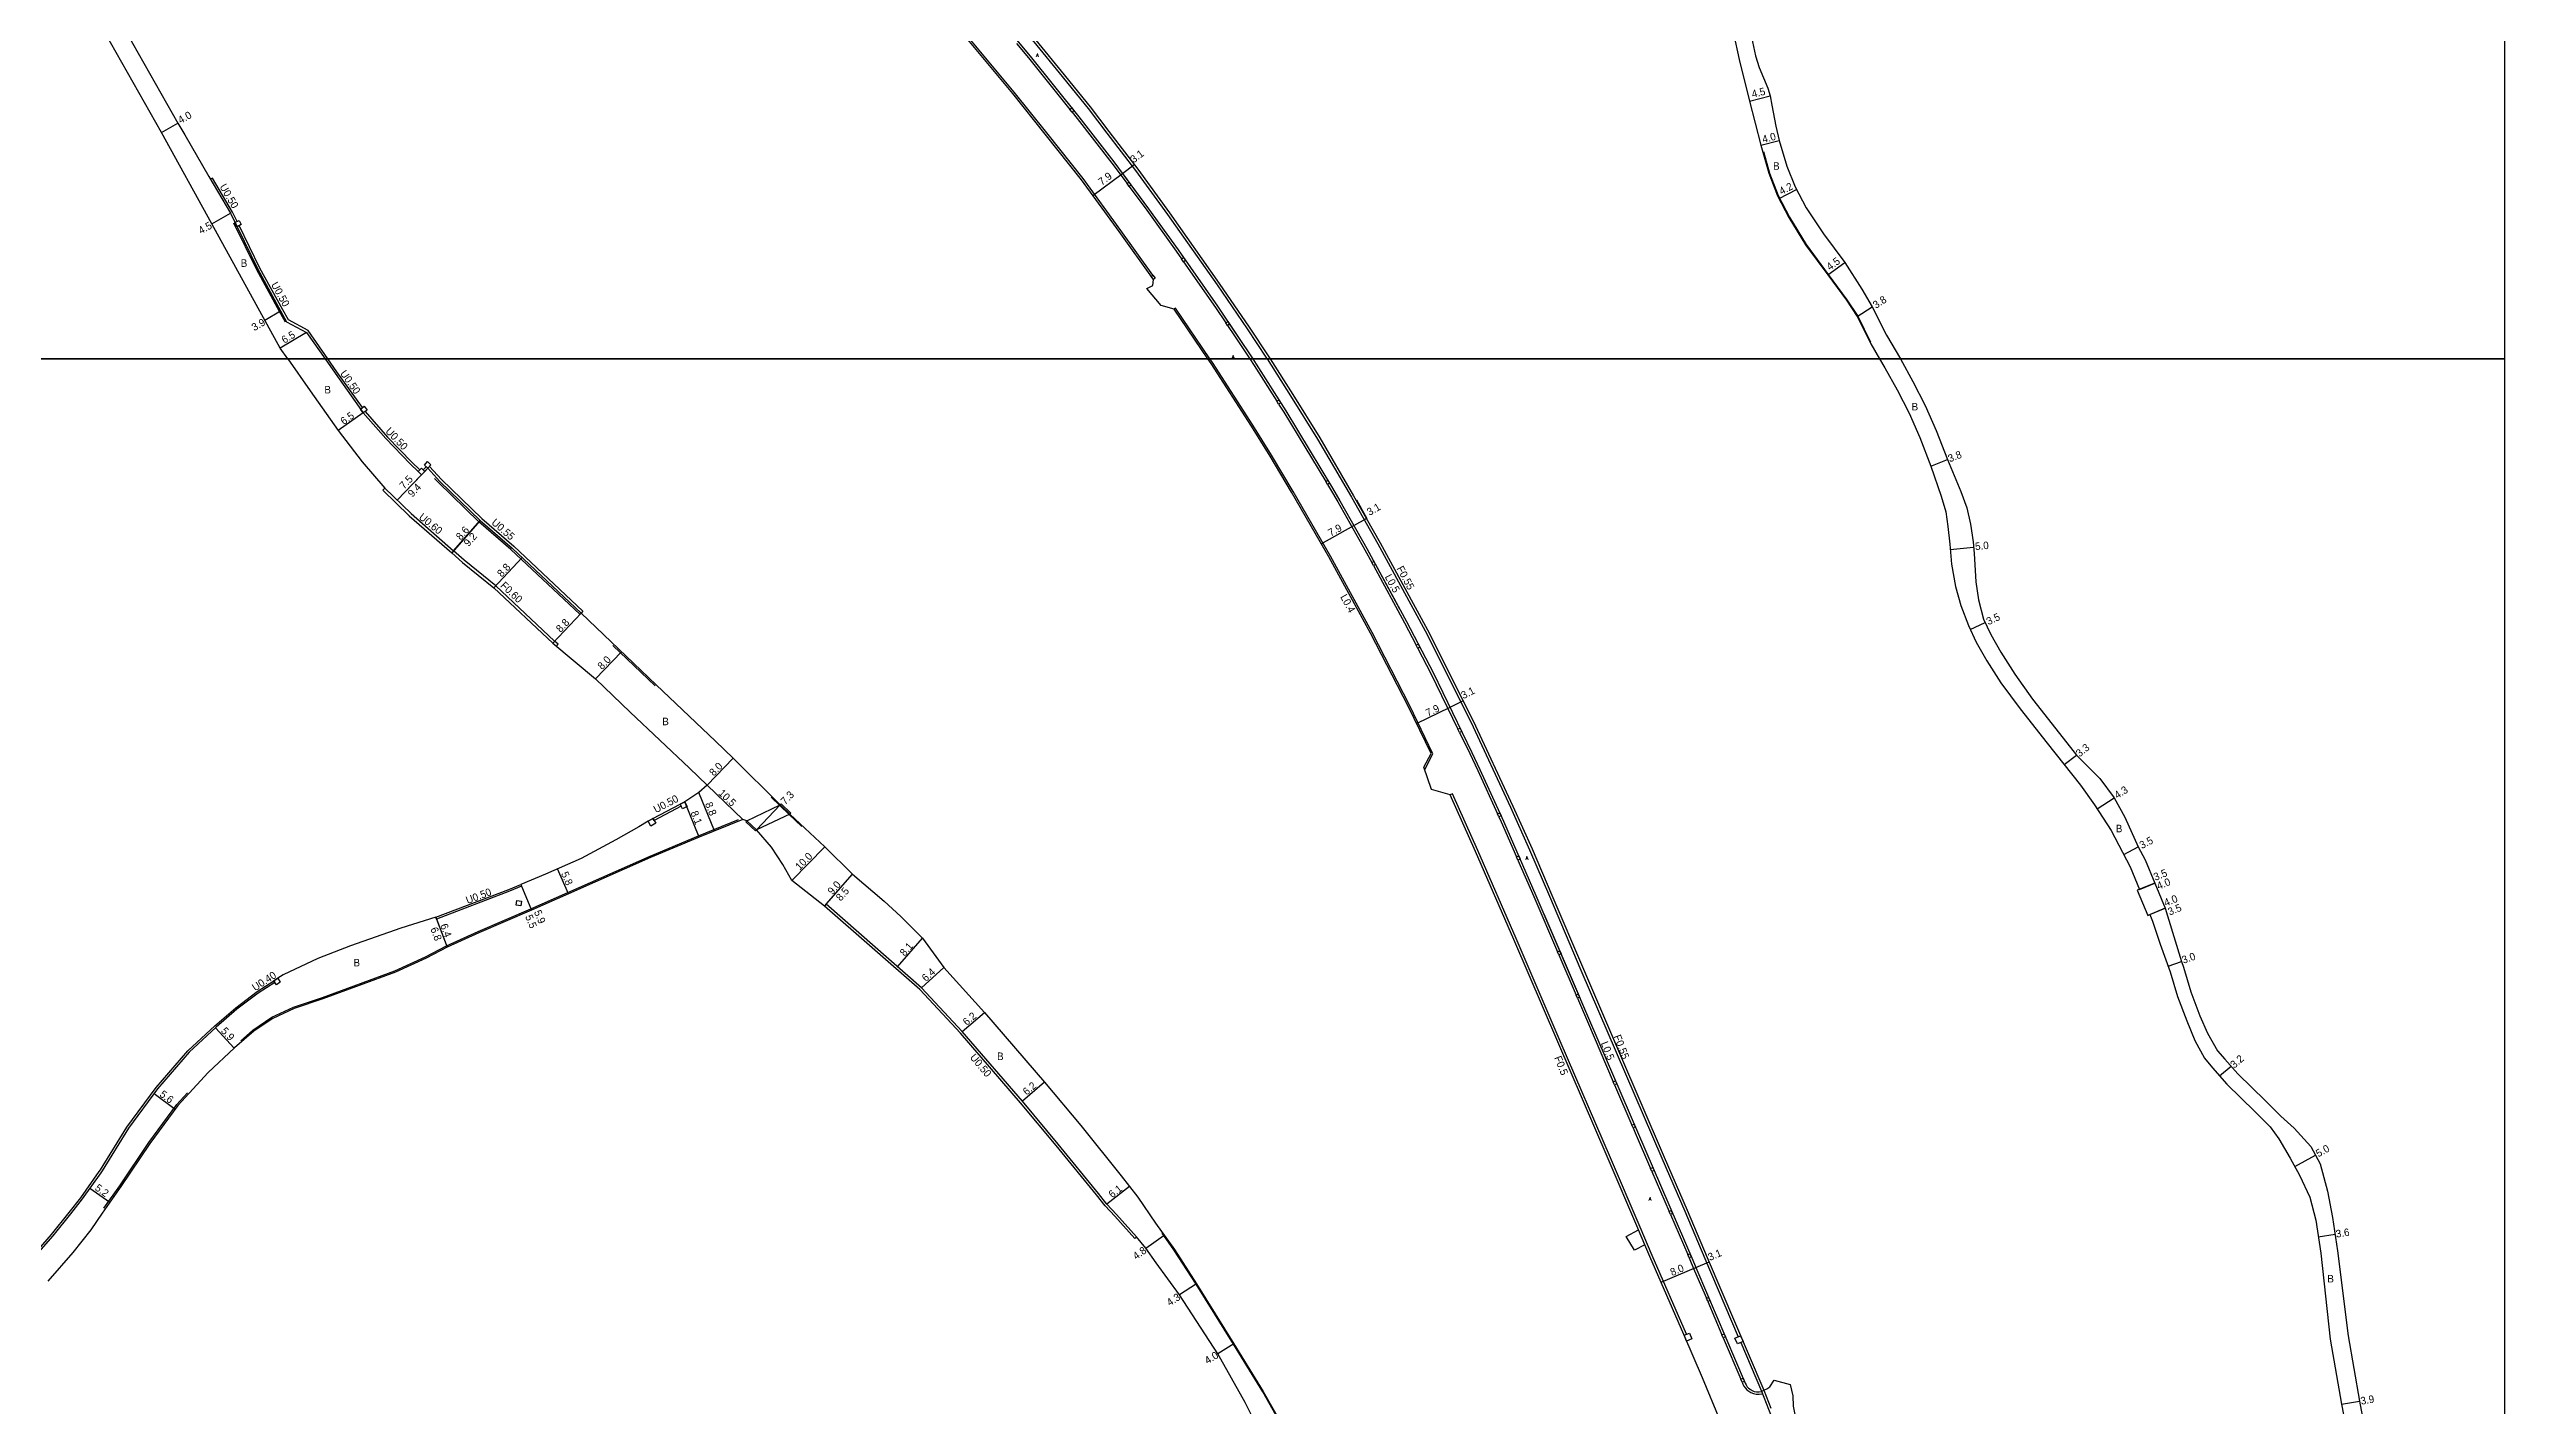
# Model space of a CAD drawing. Header units: metres. Extents: x -4000 to -800, y -99000 to -96000.
# Drawn here: x -3722 to -3200, y -98622 to -98334 of the extents above; entities that cross this region are included whole.
import ezdxf

# ---------------------------------------------------------------- set-up
doc = ezdxf.new("R2010")
doc.units = ezdxf.units.M
doc.header["$LTSCALE"] = 2.5
for name, color, linetype in [('側溝・桝', 7, 'Continuous'), ('図郭', 7, 'Continuous'), ('幅員', 7, 'Continuous'), ('歩道・分離帯・安全施設', 7, 'Continuous'), ('舗装', 7, 'Continuous'), ('道路', 7, 'Continuous')]:
    doc.layers.add(name, color=color, linetype=linetype)
doc.styles.get("Standard").update_dxf_attribs({"font": ''})
doc.styles.add('YOKO_DECO', font='txt.shx', dxfattribs={"bigfont": 'extfont.shx'})
doc.styles.get('Standard').set_extended_font_data('@MS PGothic')

msp = doc.modelspace()

# ---------------------------------------------------------------- linework, layer by layer
at = {"layer": '側溝・桝'}
for points in [[(-3586.1, -98245.03), (-3585.43, -98245.81), (-3578.98, -98253.56), (-3573.52, -98260.06), (-3564.16, -98271.22), (-3557.7, -98278.91), (-3550.21, -98287.89), (-3536.59, -98304.13), (-3534.89, -98306.08), (-3524.68, -98318.4), (-3519.33, -98324.65), (-3512.02, -98333.39), (-3507.26, -98339.19), (-3501.12, -98346.8), (-3497.12, -98352.02), (-3491.01, -98359.99), (-3484.25, -98369.31), (-3473.68, -98384.26), (-3467.31, -98393.59), (-3463.17, -98399.82), (-3463.05, -98400)], [(-3487.34, -98382.23), (-3494.16, -98372.7), (-3502.18, -98361.69), (-3509.88, -98351.97), (-3516.8, -98343.35), (-3528.85, -98328.84), (-3555.45, -98297.04), (-3555.79, -98297.32)], [(-3516.31, -98332.99), (-3513.8, -98336), (-3504.99, -98346.99)], [(-3504.53, -98347.55), (-3503.46, -98348.89), (-3496.04, -98358.43), (-3492.84, -98362.74)], [(-3682.04, -98370.8), (-3683.01, -98368.84), (-3687.23, -98361.59), (-3687.66, -98361.84)], [(-3492.39, -98363.34), (-3488.65, -98368.37), (-3482.37, -98377.11), (-3481.25, -98378.72)], [(-3662.73, -98400), (-3666.95, -98394), (-3671.13, -98391.73), (-3672.33, -98389.55), (-3677.17, -98380.71), (-3681.6, -98371.69)], [(-3480.81, -98379.36), (-3474.04, -98389.1), (-3471.85, -98392.35)], [(-3475.2, -98400), (-3482.51, -98389.21), (-3482.82, -98389.42)], [(-3471.46, -98392.93), (-3469.86, -98395.3), (-3466.73, -98400)], [(-3655.38, -98410.36), (-3660.81, -98402.74), (-3662.73, -98400)], [(-3429.53, -98487.24), (-3427.79, -98483.9), (-3432.68, -98473.76), (-3440.73, -98458.13), (-3449.58, -98441.91), (-3457.53, -98428.15), (-3462.12, -98420.48), (-3466.08, -98414.09), (-3474.67, -98400.78), (-3475.2, -98400)], [(-3466.73, -98400), (-3465.81, -98401.38), (-3460.98, -98409.02)], [(-3463.05, -98400), (-3458.06, -98407.83), (-3452.35, -98417.09), (-3445.14, -98429.36), (-3439.5, -98439.33), (-3429.46, -98457.82), (-3419.77, -98477.16), (-3411.32, -98495.25), (-3407.24, -98504.33), (-3403.01, -98514.19), (-3396.33, -98529.9), (-3388.82, -98547.29), (-3379.15, -98569.84), (-3374.26, -98581.14), (-3369.98, -98591.18), (-3362.89, -98607.82)], [(-3654.8, -98411.17), (-3650.02, -98416.61), (-3644.9, -98421.93), (-3643.19, -98423.57)], [(-3460.6, -98409.62), (-3459.52, -98411.33), (-3450.6, -98426.05)], [(-3642.48, -98423.55), (-3641.86, -98422.91)], [(-3641.12, -98422.86), (-3638.55, -98425.64), (-3629.98, -98433.91), (-3623.19, -98439.82), (-3608.52, -98453.59), (-3608.9, -98454)], [(-3650.65, -98427.49), (-3651.07, -98427.92), (-3645.45, -98433.33), (-3636.4, -98441.24)], [(-3450.21, -98426.69), (-3449.59, -98427.72), (-3448.03, -98430.39), (-3442.29, -98440.55), (-3440.8, -98443.28)], [(-3614.13, -98461.07), (-3613.75, -98460.61), (-3614.53, -98459.96), (-3627.04, -98448.2), (-3633.74, -98442.78), (-3636.01, -98440.79)], [(-3440.45, -98443.93), (-3433.84, -98456.06), (-3431.35, -98460.85)], [(-3431.01, -98461.51), (-3428.22, -98466.89), (-3422.48, -98478.67)], [(-3422.12, -98479.4), (-3419.96, -98483.84), (-3418.26, -98487.49), (-3414.07, -98496.68)], [(-3373.91, -98607.26), (-3381.22, -98590.51), (-3383.73, -98584.54), (-3390.08, -98569.8), (-3400.76, -98544.95), (-3410.13, -98523.14), (-3418.26, -98504.45), (-3423.67, -98492.44), (-3424.15, -98492.65)], [(-3593.62, -98497.64), (-3587.84, -98494.62)], [(-3413.77, -98497.32), (-3413.28, -98498.41), (-3410.03, -98505.83)], [(-3409.74, -98506.49), (-3406.36, -98514.21), (-3401.3, -98526)], [(-3639.8, -98518.66), (-3624.25, -98512.76), (-3621.71, -98511.69)], [(-3490.79, -98586.58), (-3491.16, -98586.92), (-3495.45, -98582.14), (-3497.5, -98579.94), (-3499.29, -98577.65), (-3507.87, -98567.18), (-3515.47, -98558.06), (-3528.22, -98543.25), (-3536.9, -98534.01), (-3557.13, -98516.28)], [(-3401.02, -98526.66), (-3397.35, -98535.2)], [(-3726.56, -98591.91), (-3721.49, -98586.09), (-3717.73, -98581.41), (-3715.26, -98578.27), (-3711.33, -98572.7), (-3711.05, -98572.3), (-3705.45, -98563.26), (-3699.26, -98554.86), (-3692.48, -98547.01), (-3686.76, -98541.69), (-3682.31, -98537.87), (-3677.76, -98534.46), (-3674.23, -98532.15)], [(-3397.07, -98535.86), (-3394.95, -98540.79), (-3389.45, -98553.61)], [(-3389.18, -98554.25), (-3385.51, -98562.8)], [(-3385.26, -98563.38), (-3384.79, -98564.48), (-3381.53, -98572.02)], [(-3381.25, -98572.68), (-3377.59, -98581.16)], [(-3382.73, -98588.29), (-3384.07, -98585.1)], [(-3377.3, -98581.83), (-3373.63, -98590.35)], [(-3373.34, -98591.02), (-3373.03, -98591.74), (-3372.16, -98593.76), (-3369.66, -98599.62)], [(-3369.38, -98600.29), (-3366.36, -98607.36)], [(-3366.08, -98608.03), (-3362.34, -98616.79)], [(-3362.37, -98609.04), (-3357.97, -98619.37), (-3356.47, -98623.16), (-3355.5, -98625.66), (-3353.68, -98631.16), (-3351.37, -98639.23), (-3350.93, -98641)], [(-3362.05, -98617.47), (-3361.89, -98617.84), (-3361.68, -98618.28), (-3361.36, -98618.74), (-3361.04, -98619.08), (-3360.67, -98619.38), (-3360.19, -98619.66), (-3359.64, -98619.88), (-3359.05, -98619.99), (-3358.43, -98620.01), (-3357.76, -98619.91)], [(-3357.46, -98619.17), (-3355.98, -98622.97)]]:
    msp.add_lwpolyline(points, dxfattribs=at)
for points in [[(-3504.53, -98347.55), (-3504.99, -98346.99), (-3504.59, -98346.67), (-3504.14, -98347.24)], [(-3492.39, -98363.34), (-3492.84, -98362.74), (-3492.43, -98362.44), (-3491.99, -98363.04)], [(-3682.49, -98371.02), (-3681.59, -98370.58), (-3681.15, -98371.47), (-3682.05, -98371.91)], [(-3487.34, -98382.23), (-3486.88, -98382.87), (-3487.24, -98383.12), (-3487.7, -98382.48)], [(-3480.81, -98379.36), (-3481.25, -98378.72), (-3480.84, -98378.43), (-3480.4, -98379.07)], [(-3471.46, -98392.93), (-3471.85, -98392.35), (-3471.43, -98392.07), (-3471.04, -98392.65)], [(-3460.6, -98409.62), (-3460.98, -98409.02), (-3460.55, -98408.75), (-3460.17, -98409.35)], [(-3655.21, -98411.46), (-3655.79, -98410.65), (-3654.98, -98410.07), (-3654.4, -98410.88)], [(-3642.82, -98424.62), (-3643.54, -98423.93), (-3642.84, -98423.21), (-3642.12, -98423.9)], [(-3641.5, -98423.25), (-3642.22, -98422.56), (-3641.53, -98421.84), (-3640.81, -98422.53)], [(-3450.21, -98426.69), (-3450.6, -98426.05), (-3450.17, -98425.79), (-3449.78, -98426.43)], [(-3440.45, -98443.93), (-3440.8, -98443.28), (-3440.36, -98443.04), (-3440.01, -98443.69)], [(-3431.01, -98461.51), (-3431.35, -98460.85), (-3430.91, -98460.62), (-3430.57, -98461.27)], [(-3422.12, -98479.4), (-3422.48, -98478.67), (-3422.03, -98478.45), (-3421.67, -98479.18)], [(-3593.04, -98498.69), (-3594.09, -98499.27), (-3594.67, -98498.22), (-3593.62, -98497.64), (-3593.38, -98498.08)], [(-3586.87, -98494.11), (-3586.36, -98495.09), (-3587.33, -98495.6), (-3587.61, -98495.07), (-3587.84, -98494.62)], [(-3413.77, -98497.32), (-3414.07, -98496.68), (-3413.61, -98496.47), (-3413.32, -98497.11)], [(-3409.74, -98506.49), (-3410.03, -98505.83), (-3409.57, -98505.63), (-3409.28, -98506.29)], [(-3622.58, -98515.09), (-3621.59, -98515.22), (-3621.72, -98516.21), (-3622.71, -98516.08)], [(-3401.02, -98526.66), (-3401.3, -98526), (-3400.84, -98525.8), (-3400.56, -98526.46)], [(-3674.23, -98532.15), (-3673.4, -98531.61), (-3672.85, -98532.44), (-3673.68, -98532.99), (-3674.01, -98532.49)], [(-3397.07, -98535.86), (-3397.35, -98535.2), (-3396.89, -98535), (-3396.61, -98535.66)], [(-3389.18, -98554.25), (-3389.45, -98553.61), (-3388.99, -98553.41), (-3388.71, -98554.05)], [(-3385.26, -98563.38), (-3385.51, -98562.8), (-3385.04, -98562.6), (-3384.8, -98563.18)], [(-3381.25, -98572.68), (-3381.53, -98572.02), (-3381.07, -98571.82), (-3380.79, -98572.48)], [(-3377.3, -98581.83), (-3377.59, -98581.16), (-3377.13, -98580.96), (-3376.84, -98581.63)], [(-3373.34, -98591.02), (-3373.63, -98590.35), (-3373.17, -98590.15), (-3372.87, -98590.82)], [(-3369.38, -98600.29), (-3369.66, -98599.62), (-3369.2, -98599.43), (-3368.92, -98600.09)], [(-3373.29, -98607), (-3372.75, -98608.24), (-3373.86, -98608.7), (-3374.39, -98607.46)], [(-3366.08, -98608.03), (-3366.36, -98607.36), (-3365.9, -98607.16), (-3365.61, -98607.84)], [(-3363.08, -98609.32), (-3363.6, -98608.11), (-3362.38, -98607.61), (-3361.86, -98608.83)], [(-3362.05, -98617.47), (-3362.34, -98616.79), (-3361.88, -98616.59), (-3361.59, -98617.27)]]:
    msp.add_lwpolyline(points, close=True, dxfattribs=at)
at = {"layer": '図郭'}
for points in [[(-4000, -97800), (-3200, -97800), (-3200, -98400), (-4000, -98400)], [(-4000, -98400), (-3200, -98400), (-3200, -99000), (-4000, -99000)]]:
    msp.add_lwpolyline(points, close=True, dxfattribs=at)
at = {"layer": '幅員'}
for points in [[(-3360.5, -98345.21), (-3356.13, -98344.11)], [(-3698.09, -98351.89), (-3694.61, -98349.92)], [(-3358.07, -98354.62), (-3354.2, -98353.62)], [(-3354.22, -98365.94), (-3350.5, -98363.99)], [(-3687.37, -98371.28), (-3683.45, -98369.07)], [(-3343.87, -98382.17), (-3340.26, -98379.49)], [(-3676.14, -98391.75), (-3672.77, -98389.79)], [(-3337.62, -98391.02), (-3334.44, -98388.95)], [(-3667.29, -98394.38), (-3672.85, -98397.75)], [(-3655.21, -98411.46), (-3660.51, -98415.23)], [(-3648.03, -98430.02), (-3641.5, -98423.25)], [(-3642.82, -98424.62), (-3648.03, -98430.02)], [(-3321.94, -98422.77), (-3318.39, -98421.4)], [(-3630.35, -98434.32), (-3636.4, -98441.24)], [(-3636.01, -98440.79), (-3630.35, -98434.32)], [(-3444.62, -98435.4), (-3441.95, -98433.89)], [(-3451.53, -98439.31), (-3444.62, -98435.4)], [(-3317.84, -98440.48), (-3312.86, -98439.99)], [(-3621.41, -98442.24), (-3627.44, -98448.65)], [(-3614.92, -98460.41), (-3608.9, -98454)], [(-3313.57, -98457.53), (-3310.4, -98456.05)], [(-3605.86, -98468), (-3600.32, -98462.23)], [(-3431.29, -98477.5), (-3424.17, -98474.04)], [(-3424.17, -98474.04), (-3421.41, -98472.66)], [(-3582.13, -98490.61), (-3576.56, -98484.87)], [(-3293.6, -98486.22), (-3291.01, -98484.18)], [(-3580.54, -98500.29), (-3583.85, -98492.13)], [(-3574.53, -98497.85), (-3582.13, -98490.61)], [(-3583.82, -98501.62), (-3586.87, -98494.11)], [(-3571.61, -98500.08), (-3566.58, -98494.79)], [(-3286.61, -98495.61), (-3282.98, -98493.29)], [(-3557.1, -98503.71), (-3564.11, -98510.84)], [(-3280.95, -98505.33), (-3277.86, -98503.69)], [(-3621.71, -98511.69), (-3619.43, -98517.13)], [(-3621.55, -98512.06), (-3619.43, -98517.13)], [(-3611.59, -98513.68), (-3613.93, -98508.37)], [(-3557.13, -98516.28), (-3551.2, -98509.51)], [(-3556.8, -98515.9), (-3551.2, -98509.51)], [(-3274.36, -98511.38), (-3278.06, -98512.91)], [(-3277.59, -98512.72), (-3274.36, -98511.38)], [(-3272.14, -98516.74), (-3275.84, -98518.27)], [(-3275.38, -98518.08), (-3272.14, -98516.74)], [(-3639.8, -98518.66), (-3637.38, -98525.02)], [(-3639.65, -98519.03), (-3637.38, -98525.02)], [(-3541.64, -98529.19), (-3536.3, -98523.1)], [(-3271.5, -98529.05), (-3268.68, -98528.05)], [(-3531.81, -98529.34), (-3536.55, -98533.65)], [(-3527.85, -98542.91), (-3523.15, -98538.87)], [(-3686.65, -98542.14), (-3682.64, -98546.46)], [(-3510.39, -98553.69), (-3515.09, -98557.74)], [(-3260.55, -98552.37), (-3258.12, -98550.28)], [(-3699.69, -98556.12), (-3695.19, -98559.45)], [(-3244.55, -98571.65), (-3240.18, -98569.23)], [(-3492.32, -98575.86), (-3497.12, -98579.62)], [(-3713.31, -98576.2), (-3709.06, -98579.2)], [(-3488.86, -98588.99), (-3484.95, -98586.2)], [(-3239.58, -98586.53), (-3236.02, -98586)], [(-3478.05, -98596.57), (-3481.66, -98598.9)], [(-3379.3, -98596.23), (-3371.9, -98593.09)], [(-3371.9, -98593.09), (-3369.08, -98591.88)], [(-3470.1, -98609.29), (-3473.51, -98611.39)], [(-3234.65, -98622.13), (-3230.81, -98621.47)]]:
    msp.add_lwpolyline(points, dxfattribs=at)
at = {"layer": '幅員', "flags": 128}
for points in [[(-3500.12, -98365.26), (-3493.82, -98360.58)], [(-3493.82, -98360.58), (-3491.33, -98358.67)]]:
    msp.add_lwpolyline(points, dxfattribs=at)
at = {"layer": '歩道・分離帯・安全施設'}
for points in [[(-3587.05, -98243.09), (-3587.53, -98243.37), (-3587.85, -98243.76), (-3588.06, -98244.2), (-3588.19, -98244.6), (-3588.26, -98245.11), (-3588.25, -98245.51), (-3588.19, -98245.89), (-3588.05, -98246.33), (-3587.87, -98246.7), (-3587.62, -98247.05), (-3578.94, -98257.43), (-3567.65, -98270.9), (-3552.28, -98289.24), (-3540.93, -98302.76), (-3524.97, -98321.79), (-3513.41, -98335.68), (-3503.06, -98348.58), (-3495.64, -98358.12), (-3488.25, -98368.08), (-3481.96, -98376.82), (-3473.63, -98388.82), (-3469.44, -98395.02), (-3466.12, -98400)], [(-3587.53, -98243.37), (-3587.85, -98243.76), (-3588.06, -98244.2), (-3588.19, -98244.6), (-3588.26, -98245.11), (-3588.25, -98245.51), (-3588.19, -98245.89), (-3588.05, -98246.33), (-3587.87, -98246.7), (-3587.62, -98247.05), (-3578.94, -98257.43), (-3567.65, -98270.9), (-3552.28, -98289.24), (-3540.93, -98302.76), (-3524.97, -98321.79), (-3513.41, -98335.68), (-3503.06, -98348.58), (-3495.64, -98358.12), (-3488.25, -98368.08), (-3481.96, -98376.82), (-3473.63, -98388.82), (-3469.44, -98395.02), (-3466.12, -98400)], [(-3513.41, -98335.68), (-3503.06, -98348.58), (-3495.64, -98358.12)], [(-3357.55, -98355.93), (-3356.25, -98360.53), (-3354.39, -98365.29), (-3352, -98369.87), (-3348.47, -98375.69), (-3343.76, -98382.08), (-3339.78, -98387.45), (-3337.5, -98390.95), (-3334.74, -98396.47)], [(-3493.82, -98360.58), (-3488.25, -98368.08), (-3481.96, -98376.82), (-3473.63, -98388.82)], [(-3671.73, -98392.23), (-3673, -98389.92), (-3677.86, -98381.07), (-3682.74, -98371.13)], [(-3471.26, -98392.33), (-3469.44, -98395.02), (-3466.12, -98400)], [(-3466.12, -98400), (-3465.38, -98401.11), (-3459.09, -98411.06), (-3449.15, -98427.46), (-3447.6, -98430.14), (-3441.85, -98440.3), (-3433.4, -98455.82), (-3427.77, -98466.66), (-3419.51, -98483.63), (-3417.8, -98487.28), (-3412.82, -98498.2), (-3405.9, -98514.01), (-3394.49, -98540.6), (-3384.33, -98564.28), (-3372.56, -98591.54), (-3371.7, -98593.57), (-3361.44, -98617.63), (-3361.24, -98618.03), (-3360.97, -98618.42), (-3360.69, -98618.71), (-3360.38, -98618.96), (-3359.96, -98619.21), (-3359.5, -98619.4), (-3359, -98619.49), (-3358.46, -98619.51), (-3357.95, -98619.43)], [(-3466.12, -98400), (-3465.38, -98401.11), (-3459.09, -98411.06), (-3449.15, -98427.46), (-3447.6, -98430.14), (-3441.85, -98440.3), (-3433.4, -98455.82), (-3427.77, -98466.66), (-3419.51, -98483.63), (-3417.8, -98487.28), (-3412.82, -98498.2), (-3405.9, -98514.01), (-3394.49, -98540.6), (-3384.33, -98564.28), (-3372.56, -98591.54), (-3371.7, -98593.57), (-3361.44, -98617.63), (-3361.24, -98618.03), (-3360.97, -98618.42), (-3360.69, -98618.71), (-3360.38, -98618.96), (-3359.96, -98619.21), (-3359.5, -98619.4), (-3359, -98619.49), (-3358.46, -98619.51), (-3357.95, -98619.43), (-3357.46, -98619.17)], [(-3466.12, -98400), (-3465.38, -98401.11), (-3459.09, -98411.06), (-3449.15, -98427.46)], [(-3609.17, -98454.28), (-3623.82, -98440.52), (-3630.62, -98434.61), (-3639.22, -98426.3), (-3640.04, -98425.42)], [(-3453.98, -98435.12), (-3451.53, -98439.31)], [(-3447.6, -98430.14), (-3441.85, -98440.3), (-3434.88, -98453.09)], [(-3441.76, -98434.01), (-3443.97, -98429.99)], [(-3433.4, -98455.82), (-3427.77, -98466.66), (-3419.51, -98483.63)], [(-3593.17, -98469.48), (-3602.13, -98460.88)], [(-3417.8, -98487.28), (-3412.82, -98498.2), (-3405.9, -98514.01)], [(-3568.48, -98493.11), (-3566.68, -98494.9), (-3564.65, -98496.83), (-3561.97, -98499.35)], [(-3681.27, -98544.88), (-3678.67, -98542.65), (-3674.62, -98539.91), (-3670.05, -98537.76), (-3663.9, -98535.67), (-3648.5, -98530.02), (-3641.97, -98527.04), (-3637.52, -98524.74), (-3630.77, -98521.67), (-3619.55, -98516.85), (-3611.71, -98513.39), (-3594.23, -98505.67), (-3583.94, -98501.33), (-3575.43, -98497.88)], [(-3404.21, -98517.96), (-3396.5, -98535.91)], [(-3394.49, -98540.6), (-3384.33, -98564.28), (-3372.56, -98591.54)], [(-3710.34, -98580.47), (-3706.97, -98575.7), (-3700.8, -98566.54), (-3694.85, -98558.47), (-3692.59, -98555.99)], [(-3460.11, -98626.32), (-3463.97, -98619.48), (-3470.19, -98609.35), (-3478.14, -98596.63), (-3482.85, -98589.34), (-3485.37, -98585.81)], [(-3371.7, -98593.57), (-3361.44, -98617.63)]]:
    msp.add_lwpolyline(points, dxfattribs=at)
at = {"layer": '道路'}
for points in [[(-3585.07, -98241.66), (-3586.29, -98242.21), (-3587.05, -98243.09), (-3585.01, -98245.45), (-3578.56, -98253.21), (-3573.1, -98259.71), (-3563.74, -98270.86), (-3557.28, -98278.56), (-3549.79, -98287.54), (-3536.17, -98303.77), (-3534.48, -98305.73), (-3524.26, -98318.05), (-3518.91, -98324.3), (-3511.6, -98333.04), (-3506.83, -98338.84), (-3500.69, -98346.46), (-3496.69, -98351.68), (-3490.57, -98359.66), (-3483.81, -98368.99), (-3473.23, -98383.95), (-3466.86, -98393.28), (-3462.71, -98399.53), (-3462.4, -98400)], [(-3488.62, -98385.07), (-3487.37, -98384.38), (-3487.24, -98383.12), (-3494.51, -98372.95), (-3502.53, -98361.96), (-3510.22, -98352.25), (-3517.14, -98343.62), (-3529.18, -98329.13), (-3555.79, -98297.32), (-3560, -98296.04), (-3562.04, -98296.67)], [(-3718.48, -98307.44), (-3717.91, -98308.47), (-3713.71, -98316.46), (-3706.67, -98328.67), (-3694.61, -98349.92), (-3693.15, -98352.42)], [(-3365.11, -98325.36), (-3362.73, -98336.37), (-3360.5, -98345.21), (-3358.07, -98354.62), (-3356.38, -98360.57), (-3354.53, -98365.35), (-3352.13, -98369.94), (-3348.59, -98375.77), (-3343.87, -98382.17), (-3339.9, -98387.53), (-3337.62, -98391.02), (-3334.73, -98396.81), (-3332.84, -98400)], [(-3361.57, -98324.71), (-3359.22, -98335.6), (-3358.45, -98338.07), (-3356.59, -98342.46), (-3356.13, -98344.11), (-3355.75, -98346.11), (-3354.91, -98350.54), (-3354.2, -98353.62), (-3352.58, -98359.04), (-3350.81, -98363.41), (-3348.47, -98367.87), (-3344.8, -98373.45), (-3340.26, -98379.49), (-3336.6, -98385.22), (-3334.44, -98388.95), (-3331.4, -98394.98), (-3328.42, -98400), (-3328.42, -98400)], [(-3671.27, -98400), (-3672.85, -98397.75), (-3687.37, -98371.28), (-3698.09, -98351.89), (-3710.15, -98330.64)], [(-3693.15, -98352.42), (-3688.03, -98361.21)], [(-3688.03, -98361.21), (-3683.45, -98369.07), (-3677.62, -98380.94), (-3672.77, -98389.79), (-3671.5, -98392.1), (-3667.29, -98394.38), (-3663.34, -98400)], [(-3485.6, -98388.66), (-3488.62, -98385.07)], [(-3475.65, -98400), (-3482.82, -98389.42), (-3485.6, -98388.66)], [(-3671.27, -98400), (-3666.52, -98406.78), (-3660.51, -98415.23), (-3655.43, -98421.88), (-3650.65, -98427.49), (-3645.05, -98432.89), (-3636.01, -98440.79), (-3636.4, -98441.24), (-3634.13, -98443.24), (-3627.44, -98448.65), (-3614.92, -98460.41), (-3605.86, -98468), (-3598.49, -98475.07), (-3585.85, -98487), (-3582.13, -98490.61), (-3583.85, -98492.13), (-3586.87, -98494.11), (-3587.84, -98494.62), (-3587.61, -98495.07), (-3593.38, -98498.08), (-3593.62, -98497.64), (-3594.67, -98498.22), (-3596.65, -98499.42), (-3601.53, -98502.23), (-3608.91, -98506.15), (-3616.46, -98509.49), (-3621.71, -98511.69), (-3621.55, -98512.06), (-3624.11, -98513.13), (-3639.65, -98519.03), (-3639.8, -98518.66), (-3647.24, -98521), (-3657.94, -98524.74), (-3664.84, -98527.42), (-3672.26, -98530.87), (-3673.4, -98531.61), (-3674.23, -98532.15), (-3674.01, -98532.49), (-3677.53, -98534.79), (-3682.06, -98538.18), (-3686.5, -98541.99), (-3692.2, -98547.29), (-3698.95, -98555.11), (-3705.12, -98563.49), (-3710.72, -98572.51), (-3711, -98572.93), (-3714.94, -98578.51), (-3717.42, -98581.65), (-3721.19, -98586.35), (-3726.27, -98592.18)], [(-3663.34, -98400), (-3661.21, -98403.03), (-3655.21, -98411.46), (-3650.39, -98416.95), (-3645.25, -98422.29), (-3643.54, -98423.93), (-3642.82, -98424.62), (-3642.12, -98423.9), (-3641.5, -98423.25), (-3638.94, -98426.02), (-3630.35, -98434.32), (-3623.56, -98440.23), (-3608.9, -98454), (-3592.97, -98469.28), (-3580.31, -98481.22), (-3576.56, -98484.87), (-3566.58, -98494.79), (-3564.55, -98496.72), (-3557.1, -98503.71), (-3551.2, -98509.51), (-3544.46, -98515.2), (-3540.9, -98518.48), (-3536.3, -98523.1), (-3531.81, -98529.34), (-3523.15, -98538.87), (-3510.39, -98553.69), (-3502.69, -98562.92), (-3494.1, -98573.58), (-3490.54, -98578.14), (-3486.75, -98583.68), (-3482.75, -98589.28), (-3478.05, -98596.57), (-3470.1, -98609.29), (-3463.87, -98619.42), (-3459.24, -98627.65)], [(-3429.7, -98486.76), (-3428.21, -98483.89), (-3433.02, -98473.93), (-3441.06, -98458.31), (-3449.9, -98442.09), (-3457.85, -98428.33), (-3462.43, -98420.67), (-3466.39, -98414.28), (-3474.98, -98400.98), (-3475.65, -98400)], [(-3462.4, -98400), (-3457.6, -98407.54), (-3451.88, -98416.81), (-3444.66, -98429.09), (-3439.02, -98439.06), (-3428.97, -98457.57), (-3419.28, -98476.92), (-3410.82, -98495.03), (-3406.73, -98504.11), (-3402.51, -98513.97), (-3395.82, -98529.68), (-3388.32, -98547.07), (-3378.65, -98569.62), (-3373.75, -98580.93), (-3369.47, -98590.96), (-3357.46, -98619.17), (-3356.79, -98618.86), (-3356.17, -98618.44), (-3355.25, -98617.02)], [(-3332.84, -98400), (-3331.71, -98401.89), (-3329.14, -98406.56), (-3326.59, -98411.57), (-3324.29, -98416.7), (-3321.94, -98422.77), (-3319.76, -98429.2), (-3318.79, -98432.48), (-3318.32, -98435.61), (-3317.94, -98439.4), (-3317.53, -98443.63), (-3316.68, -98448.37), (-3315.6, -98452.38), (-3313.97, -98456.68), (-3312.33, -98460.18), (-3310.04, -98464.16), (-3307.06, -98468.84), (-3302.95, -98474.35), (-3297.2, -98481.65), (-3290.16, -98490.58), (-3287.14, -98494.78), (-3283.63, -98500.25), (-3279.56, -98507.96), (-3277.59, -98512.72), (-3278.06, -98512.91), (-3275.84, -98518.27), (-3275.38, -98518.08), (-3274.8, -98519.47), (-3273.17, -98524.35), (-3271.09, -98530.22), (-3269.53, -98535.47), (-3267.55, -98540.65), (-3265.82, -98544.81), (-3263.74, -98548.57), (-3262.05, -98550.62), (-3259.04, -98554.12), (-3253.07, -98559.92), (-3249.83, -98563.17), (-3248, -98565.77), (-3245.56, -98569.83), (-3243.54, -98573.47), (-3241.37, -98578.14), (-3240.11, -98582.99), (-3239.06, -98590.06), (-3237.04, -98608.29), (-3234.65, -98622.13), (-3231.81, -98636.71)], [(-3328.42, -98400), (-3325.79, -98404.78), (-3323.16, -98409.93), (-3320.78, -98415.23), (-3318.39, -98421.4), (-3315.56, -98428.15), (-3314.26, -98431.65), (-3313.52, -98435.09), (-3312.97, -98438.91), (-3312.73, -98441.35), (-3312.37, -98447.35), (-3311.8, -98451.23), (-3310.74, -98455.32), (-3309.22, -98458.56), (-3307.04, -98462.35), (-3304.11, -98466.97), (-3300.33, -98472.34), (-3294.61, -98479.61), (-3291.01, -98484.18), (-3286.05, -98489.18), (-3282.98, -98493.29), (-3280.69, -98497.41), (-3277.86, -98503.69), (-3276.39, -98506.47), (-3274.36, -98511.38), (-3272.14, -98516.74), (-3271.63, -98518.34), (-3268.68, -98528.05), (-3268.24, -98529.29), (-3266.69, -98534.5), (-3264.75, -98539.58), (-3263.11, -98543.31), (-3261.03, -98547.06), (-3259.42, -98548.78), (-3256.71, -98551.93), (-3250.83, -98557.64), (-3247.56, -98560.91), (-3244.69, -98563.5), (-3241.19, -98567.4), (-3239.17, -98571.05), (-3237.6, -98576.83), (-3236.55, -98582.46), (-3235.5, -98589.53), (-3233.2, -98607.62), (-3230.81, -98621.47), (-3228.09, -98635.94)], [(-3428.07, -98491.47), (-3429.7, -98486.76)], [(-3386.72, -98586.5), (-3384.07, -98585.1), (-3384.22, -98584.75), (-3390.57, -98570.01), (-3401.25, -98545.16), (-3410.62, -98523.35), (-3418.74, -98504.66), (-3424.15, -98492.65), (-3428.07, -98491.47)], [(-3464.72, -98627.7), (-3467.73, -98621.78), (-3473.51, -98611.39), (-3481.66, -98598.9), (-3486.66, -98592.07), (-3488.86, -98588.99), (-3490.79, -98586.58), (-3495.08, -98581.8), (-3497.12, -98579.62), (-3498.9, -98577.34), (-3507.48, -98566.86), (-3515.09, -98557.74), (-3527.85, -98542.91), (-3536.55, -98533.65), (-3556.8, -98515.9), (-3557.13, -98516.28), (-3564.11, -98510.84), (-3565.98, -98507.42), (-3568.42, -98503.77), (-3571.61, -98500.08), (-3573.64, -98498.15), (-3574.53, -98497.85), (-3583.82, -98501.62), (-3594.11, -98505.95), (-3611.59, -98513.68), (-3619.43, -98517.13), (-3630.64, -98521.95), (-3637.38, -98525.02), (-3641.83, -98527.32), (-3648.38, -98530.31), (-3663.8, -98535.96), (-3669.93, -98538.05), (-3674.46, -98540.18), (-3678.48, -98542.89), (-3682.57, -98546.39), (-3688.2, -98551.62), (-3694.61, -98558.67), (-3700.55, -98566.72), (-3706.72, -98575.88), (-3710.69, -98581.5), (-3713.11, -98585.08), (-3716.97, -98589.88), (-3722.26, -98595.95)], [(-3384.96, -98589.36), (-3386.72, -98586.5)], [(-3366.76, -98625.56), (-3370.48, -98616.55), (-3374.45, -98607.34), (-3381.71, -98590.72), (-3382.73, -98588.29), (-3384.96, -98589.36)], [(-3355.25, -98617.02), (-3351.83, -98617.96)], [(-3351.83, -98617.96), (-3351.27, -98620.38), (-3351.24, -98622.58), (-3350.66, -98625.37), (-3349.04, -98632.28), (-3347.5, -98640.38), (-3346.71, -98645.43), (-3345, -98657.99), (-3344.66, -98663.53)]]:
    msp.add_lwpolyline(points, dxfattribs=at)
for points in [[(-3573.64, -98498.15), (-3566.58, -98494.79), (-3564.55, -98496.72), (-3571.61, -98500.08)], [(-3566.37, -98494.57), (-3564.34, -98496.5), (-3564.55, -98496.72), (-3566.58, -98494.79)], [(-3573.85, -98498.37), (-3573.64, -98498.15), (-3571.61, -98500.08), (-3571.82, -98500.3)]]:
    msp.add_lwpolyline(points, close=True, dxfattribs=at)

# ---------------------------------------------------------------- texts
at = {"layer": '側溝・桝'}
for s, rotation, p in [('U0.50', 300.2268, (-3685.82, -98363.39)), ('U0.50', 298.7399, (-3674.86, -98384.2)), ('U0.50', 305.4412, (-3660.22, -98403.11)), ('U0.50', 313.9037, (-3650.61, -98415.5)), ('U0.60', 320.9889, (-3643.54, -98433.89)), ('U0.55', 318.9809, (-3628.09, -98434.99)), ('F0.55', 298, (-3435.57, -98444.53)), ('F0.60', 316.7894, (-3626.18, -98448.34)), ('L0.4', 299, (-3447.57, -98450.56)), ('L0.5', 299, (-3438.1, -98446.31)), ('U0.50', 27.5839, (-3592.98, -98496.56)), ('U0.50', 20.8037, (-3633.03, -98515.87)), ('U0.40', 33.2072, (-3678.19, -98534.43)), ('F0.55', 291.0152, (-3389.41, -98543.97)), ('U0.50', 309.8245, (-3526.33, -98548.49)), ('F0.5', 292.0152, (-3402.05, -98548.5)), ('L0.5', 292.0152, (-3392.14, -98545.42))]:
    msp.add_text(s, height=1.6, rotation=rotation, dxfattribs=at).set_placement(p)
at = {"layer": '幅員'}
for s, rotation, p in [('4.5', 14.1938, (-3359.82, -98344.55)), ('4.0', 29.5805, (-3694.04, -98350.1)), ('3.1', 37, (-3491.4, -98358.46)), ('4.0', 14.4697, (-3357.57, -98354.15)), ('7.9', 37, (-3498.19, -98363.23)), ('4.2', 27.6431, (-3353.69, -98365.2)), ('4.5', 29.4085, (-3689.72, -98373.57)), ('4.5', 36.5575, (-3343.4, -98381.3)), ('3.8', 33.0718, (-3333.62, -98389.4)), ('3.9', 30.1184, (-3678.37, -98394.14)), ('6.5', 31.1608, (-3671.99, -98396.81)), ('6.5', 35.4412, (-3659.34, -98414.1)), ('7.5', 46.0413, (-3646.53, -98427.79)), ('3.8', 21.1978, (-3317.93, -98422)), ('9.4', 46.0413, (-3644.77, -98429.51)), ('7.9', 29, (-3449.53, -98437.8)), ('3.1', 30, (-3441.27, -98433.38)), ('8.6', 48.8397, (-3634.47, -98438.65)), ('9.2', 48.8397, (-3632.82, -98440)), ('5.0', 5.5983, (-3312.47, -98440.65)), ('8.8', 46.7894, (-3625.76, -98446.5)), ('8.8', 46.7894, (-3613.24, -98458.25)), ('3.5', 25.1232, (-3309.68, -98456.61)), ('8.0', 46.1895, (-3604.43, -98466.15)), ('3.1', 27, (-3421.31, -98472.33)), ('7.9', 26, (-3428.85, -98476.07)), ('3.3', 38.2831, (-3290.33, -98484.69)), ('8.0', 45.8145, (-3580.69, -98488.77)), ('10.5', 316.3769, (-3579.84, -98492.44)), ('7.3', 46.426, (-3565.48, -98494.86)), ('4.3', 32.6403, (-3282.31, -98493.56)), ('8.1', 292.0869, (-3585.66, -98496.43)), ('8.8', 292.0869, (-3582.59, -98494.56)), ('3.5', 27.8505, (-3277.08, -98504.18)), ('10.0', 45.4842, (-3562.42, -98508.75)), ('5.8', 293.8365, (-3613.21, -98509.39)), ('9.0', 48.7755, (-3555.46, -98513.99)), ('8.5', 48.7755, (-3553.69, -98515.35)), ('3.5', 22.4437, (-3274.21, -98510.93)), ('4.0', 22.4437, (-3273.51, -98512.82)), ('5.5', 292.7425, (-3620.82, -98518.51)), ('5.9', 292.7425, (-3618.96, -98517.52)), ('4.0', 22.4437, (-3271.99, -98516.4)), ('3.5', 22.4437, (-3271.16, -98518.31)), ('6.8', 290.8037, (-3640.97, -98521.11)), ('6.4', 290.8037, (-3638.88, -98520.37)), ('8.1', 48.7755, (-3540.11, -98527.07)), ('3.0', 19.5442, (-3268.26, -98528.55)), ('6.4', 42.2996, (-3535.59, -98532.44)), ('6.2', 40.711, (-3526.9, -98541.77)), ('5.9', 312.891, (-3685.58, -98542.93)), ('3.2', 40.6562, (-3257.45, -98550.86)), ('6.2', 40.711, (-3514.15, -98556.59)), ('5.6', 323.5232, (-3698.64, -98556.59)), ('5.0', 29.0097, (-3239.55, -98569.68)), ('5.2', 324.7807, (-3712.41, -98576.52)), ('6.1', 38.0009, (-3495.98, -98578.41)), ('3.6', 8.5066, (-3235.73, -98586.74)), ('4.8', 35.5377, (-3490.89, -98591.51)), ('3.1', 23, (-3368.93, -98591.7)), ('8.0', 23, (-3376.95, -98594.92)), ('4.3', 32.8221, (-3483.76, -98601.36)), ('4.0', 31.5892, (-3475.71, -98613.69)), ('3.9', 9.7975, (-3230.45, -98622.25))]:
    msp.add_text(s, height=1.6, rotation=rotation, dxfattribs=at).set_placement(p)
at = {"layer": '舗装', "style": 'YOKO_DECO'}
for p in [(-3512.18, -98335.83, 105.28), (-3470.56, -98399.97, 104.5), (-3408.1, -98506.44, 103.33), (-3381.92, -98578.85, 102.46)]:
    msp.add_text('A', height=0.75, dxfattribs=at).set_placement(p)
at = {"layer": '舗装'}
for p in [(-3355.49, -98359.81), (-3681.25, -98380.44), (-3663.47, -98407.34), (-3326.04, -98410.96), (-3591.64, -98477.85), (-3282.63, -98500.6), (-3657.29, -98529.09), (-3520.46, -98548.99), (-3237.65, -98596.26)]:
    msp.add_text('B', height=1.6, dxfattribs=at).set_placement(p)

doc.saveas('drawing.dxf')
